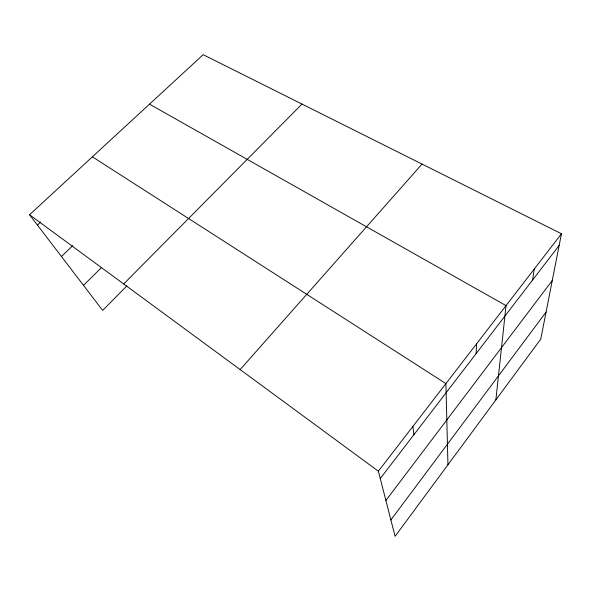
<?xml version="1.0" encoding="UTF-8"?>
<svg xmlns="http://www.w3.org/2000/svg" width="591" height="591" viewBox="0 0 591 591"><rect width="100%" height="100%" fill="white"/><g stroke="black" fill="none" stroke-linecap="round" stroke-linejoin="round"><path stroke-width="0.89" d="M476.117 353.625L476.597 343.807M495.864 399.893L506.036 305.628L149.508 104.156M532.565 280.06L534.294 268.979M561.45 233.763L540.758 339.116L395.091 536.318L378.366 471.197L29.55 214.762L203.171 54.682L561.45 233.763L378.366 471.197M390.887 519.94L546.062 312.1M385.893 500.511L552.267 280.503M380.257 478.555L559.167 245.391M240.153 369.582L422.048 164.084M126.902 285.896L102.664 310.423L29.55 214.762M123.689 283.968L301.994 104.075M83.501 285.35L101.615 267.464M61.457 256.509L72.7 245.716M37.41 225.053L40.735 221.957M92.388 156.822L445.91 383.603L447.948 464.755M412.895 426.421L413.914 434.688"/></g></svg>
